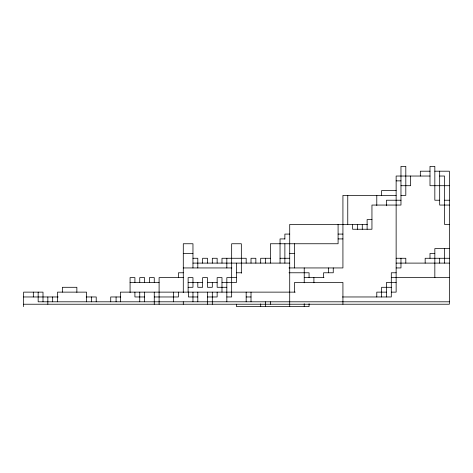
<?xml version="1.0" encoding="UTF-8"?>
<svg xmlns="http://www.w3.org/2000/svg" width="473" height="473" viewBox="0 0 473 473"><rect width="100%" height="100%" fill="white"/><g stroke="black" fill="none" stroke-linecap="round" stroke-linejoin="round"><path stroke-width="0.71" d="M429.998 171.196L420.326 171.196L420.326 176.033M434.835 171.196L449.35 171.196L449.35 304.228L23.65 304.228M429.998 176.033L396.138 176.033L396.138 292.131L391.301 292.131M439.677 176.033L444.514 176.033L444.514 224.409L449.35 224.409M396.138 180.869L400.974 180.869M400.974 185.706L410.653 185.706L410.653 176.033M449.35 185.706L429.998 185.706L429.998 166.354L434.835 166.354L434.835 200.221L439.677 200.221M396.138 190.542L381.622 190.542L381.622 195.379M396.138 195.379L342.925 195.379L342.925 267.943L288.985 267.943M400.974 195.379L405.81 195.379L405.81 166.354L400.974 166.354L400.974 205.057L371.949 205.057L371.949 229.245L352.598 229.245L352.598 224.409M400.974 200.221L386.465 200.221L386.465 205.749M444.514 200.221L449.35 200.221M449.35 205.057L439.677 205.057L439.677 171.196M371.949 219.567L367.113 219.567L367.113 229.245M367.355 224.409L289.713 224.409L289.713 306.646M289.713 234.082L284.876 234.082L284.876 239.096M338.089 234.082L342.925 234.082M284.876 238.918L280.04 238.918L280.04 263.106M338.089 238.918L342.925 238.918M449.35 248.591L434.835 248.591L434.835 277.71M183.288 253.433L192.96 253.433M289.713 253.433L294.549 253.433M434.835 253.433L429.998 253.433L429.998 258.27M192.96 258.27L197.803 258.27L197.803 267.943M270.361 258.27L260.688 258.27L260.688 263.106M280.04 258.27L289.713 258.27M396.138 258.27L405.81 258.27L405.81 263.106M449.35 258.27L425.162 258.27L425.162 263.106M192.96 263.106L289.713 263.106M396.138 263.106L449.35 263.106M183.288 267.943L231.841 267.943M396.138 267.943L400.974 267.943L400.974 258.27M183.288 272.779L178.451 272.779L178.451 277.621M236.5 272.779L241.336 272.779M288.985 272.779L309.064 272.779L309.064 277.621M396.138 272.779L391.301 272.779L391.301 296.967L342.44 296.967M183.288 277.621L159.099 277.621L159.099 304.228M236.5 277.621L226.827 277.621L226.827 301.804M304.228 277.621L324.017 277.621M391.301 277.621L449.35 277.621M130.075 282.458L159.099 282.458M188.124 282.458L202.639 282.458M207.476 282.458L217.148 282.458M221.985 282.458L236.5 282.458L236.5 263.106M396.138 282.458L386.465 282.458L386.465 296.967M188.124 287.294L192.96 287.294L192.96 277.621L188.124 277.621L188.124 292.131M226.827 287.294L217.148 287.294L217.148 277.621L221.985 277.621L221.985 292.131M391.301 287.294L381.622 287.294L381.622 296.967M295.241 292.131L120.402 292.131L120.402 301.804M386.465 292.131L376.786 292.131L376.786 296.967M23.65 296.967L58.203 296.967M86.181 296.967L96.214 296.967L96.214 301.804M120.757 296.967L110.723 296.967L110.723 301.804M144.59 296.967L134.911 296.967L134.911 292.131M154.263 296.967L178.451 296.967L178.451 292.131M197.803 296.967L188.39 296.967L188.39 292.131M207.476 296.967L217.148 296.967L217.148 292.131M226.827 296.967L231.664 296.967L231.664 243.755L241.336 243.755L241.336 273.264M246.173 296.967L251.015 296.967M449.35 301.804L38.165 301.804L38.165 292.131M444.514 248.591L444.514 263.106M439.677 258.27L439.677 263.106M376.786 195.379L376.786 205.542M362.277 224.409L362.277 229.245M357.44 224.409L357.44 229.245M347.761 195.379L347.761 224.409M342.925 304.228L342.925 282.458L294.549 282.458L294.549 292.131M338.089 224.409L338.089 243.755L270.361 243.755L270.361 263.106M333.252 267.943L333.252 272.779L323.573 272.779L323.573 277.621M328.41 267.943L328.41 272.779M313.901 277.621L313.901 282.795M309.064 303.743L309.064 306.646L236.5 306.646L236.5 304.228M304.228 267.943L304.228 282.795M304.228 303.743L304.228 306.646M294.549 243.755L294.549 267.943M284.876 243.755L284.876 263.106M270.361 301.804L270.361 304.228M265.524 258.27L265.524 263.106M265.524 301.804L265.524 306.646M260.688 303.879L260.688 306.646M255.852 263.106L255.852 258.27L251.015 258.27L251.015 263.106M251.015 292.131L251.015 301.804M246.173 263.106L246.173 258.27L221.985 258.27L221.985 263.106M246.173 292.131L246.173 301.804M226.827 258.27L226.827 267.943M217.148 263.106L217.148 258.27L212.312 258.27L212.312 263.106M212.312 282.458L212.312 287.294L207.476 287.294L207.476 277.621L202.639 277.621L202.639 287.294L197.803 287.294L197.803 282.458M212.312 292.131L212.312 304.228M207.476 263.106L207.476 258.27L202.639 258.27L202.639 263.106M207.476 292.131L207.476 304.228M197.803 292.131L197.803 301.804M192.96 267.943L192.96 243.755L183.288 243.755L183.288 292.616M192.96 292.131L192.96 301.804M183.288 301.804L183.288 304.228M173.615 292.131L173.615 301.804M154.263 282.458L154.263 277.621L149.427 277.621L149.427 282.458M154.263 292.131L154.263 304.228M144.59 282.458L144.59 277.621L139.748 277.621L139.748 282.458M144.59 292.131L144.59 301.804M139.748 292.131L139.748 301.804M134.911 282.458L134.911 277.621L130.075 277.621L130.075 292.616M116.08 296.967L116.08 301.804M91.378 296.967L91.378 301.804M86.535 301.804L86.535 292.131L57.511 292.131L57.511 301.804M76.863 292.373L76.863 287.294L62.347 287.294L62.347 292.131M52.674 296.967L52.674 301.804M47.838 296.967L47.838 304.228M43.002 301.804L43.002 292.131L23.65 292.131L23.65 306.646M33.323 292.131L33.323 296.967"/></g></svg>
